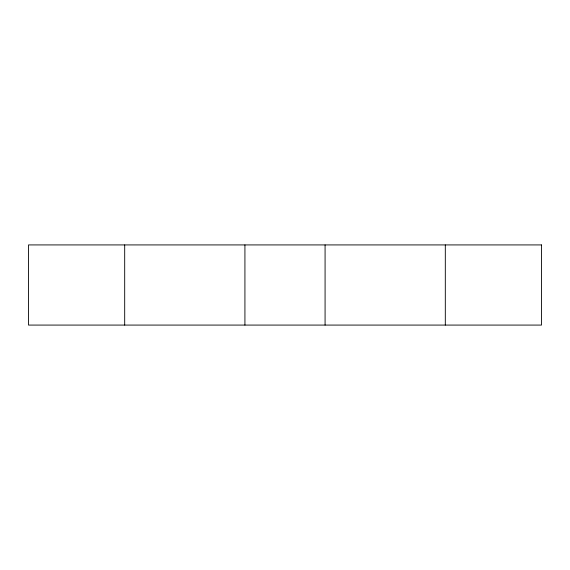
<?xml version="1.0" encoding="UTF-8"?>
<svg xmlns="http://www.w3.org/2000/svg" width="570" height="570" viewBox="0 0 570 570"><rect width="100%" height="100%" fill="white"/><g stroke="black" fill="none" stroke-linecap="round" stroke-linejoin="round"><path stroke-width="0.85" d="M445.312 244.922L445.312 325.078M325.078 244.922L325.078 325.078M244.922 244.922L244.922 325.078M124.688 244.922L124.688 325.078M541.5 244.922L28.5 244.922L28.5 325.078L541.5 325.078L541.5 244.922"/></g></svg>
